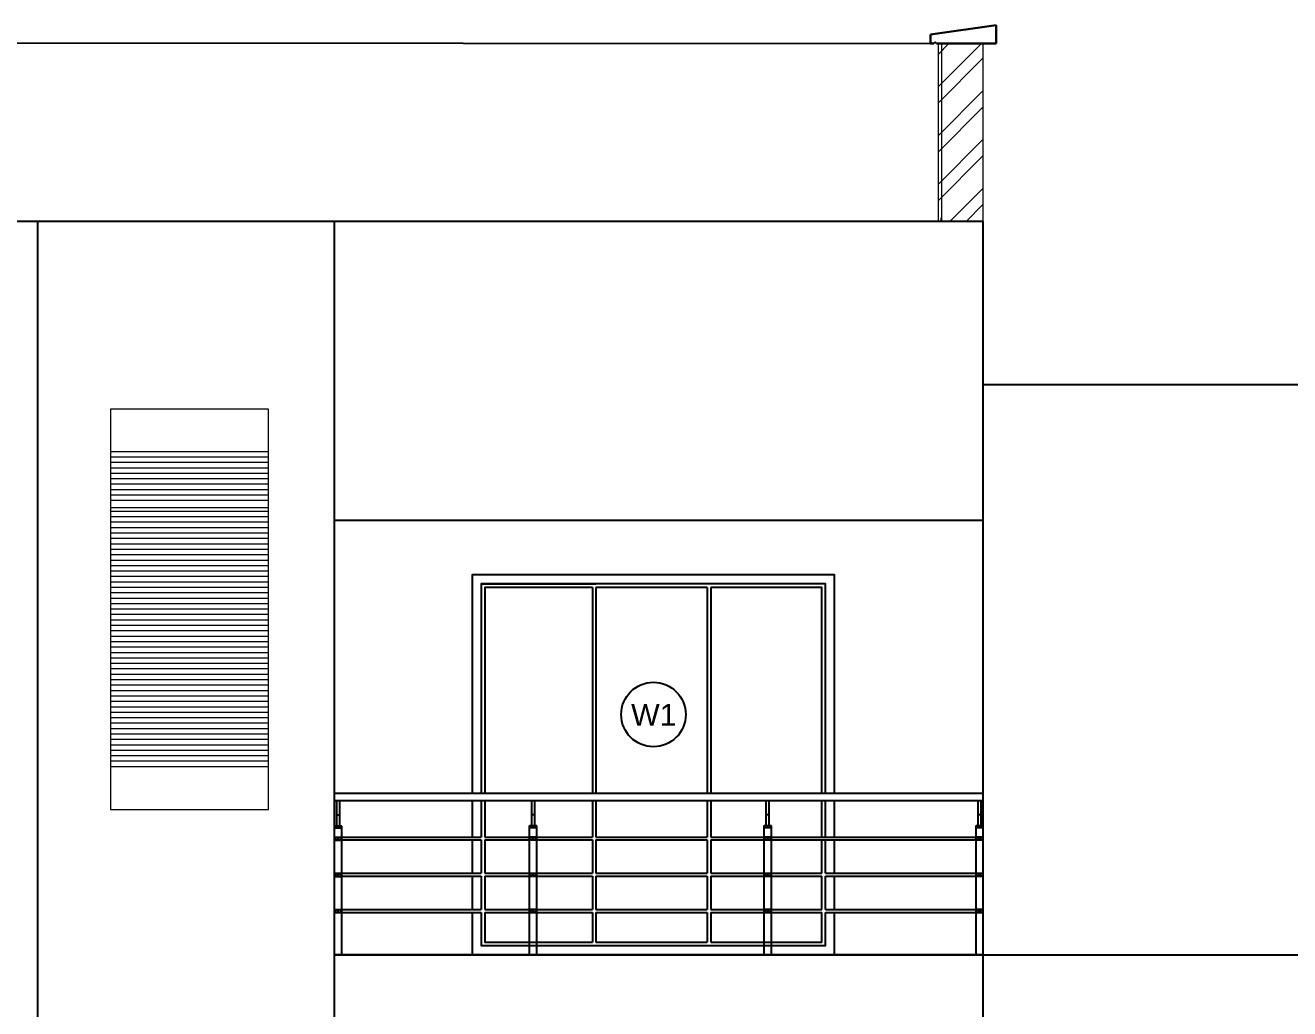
# Model space of a CAD drawing. Header units: millimetres. Extents: x -1932176 to 78768, y -1967 to 1266654.
# Drawn here: x -510823 to -503845, y 458248 to 463680 of the extents above; entities that cross this region are included whole.
import ezdxf

# ---------------------------------------------------------------- set-up
doc = ezdxf.new("R2010")
doc.units = ezdxf.units.MM
for name, color, linetype, lineweight in [('HATCH', 250, 'Continuous', 13), ('LEVEL', 252, 'Continuous', 13), ('PLASTER', 252, 'Continuous', 15), ('railing', 212, 'Continuous', 25)]:
    doc.layers.add(name, color=color, linetype=linetype, lineweight=lineweight)
doc.styles.get("Standard").update_dxf_attribs({"font": 'arial.ttf'})
doc.dimstyles.new('SOP', dxfattribs={"dimtxt": 350, "dimasz": 50, "dimexe": 0.18, "dimexo": 0.0625, "dimgap": 20, "dimtad": 0, "dimdec": 0, "dimzin": 0, "dimdsep": 46, "dimtxsty": 'Standard', "dimblk": 'DOT', "dimcen": 0.9, "dimadec": 0, "dimazin": 0, "dimtfac": 1, "dimtdec": 0, "dimtofl": 0, "dimtmove": 0, "dimatfit": 3, "dimfxl": 1, "dimtolj": 1, "dimtzin": 0, "dimarcsym": 0})

# ---------------------------------------------------------------- blocks, each defined once
blk = doc.blocks.new('_Dot')
at = {"color": 0, "linetype": 'ByBlock', "lineweight": -2}
blk.add_line((-0.5, 0), (-1, 0), dxfattribs=at)
at = {"color": 0, "linetype": 'ByBlock', "const_width": 0.5}
blk.add_lwpolyline([(-0.25, 0, 1), (0.25, 0, 1)], format="xyb", close=True, dxfattribs=at)
blk = doc.blocks.new('*D604')
at = {"layer": 'Defpoints', "color": 0, "transparency": 16777216}
for p in [(-505536.2, 458546.6), (-502998.1, 458546.6), (-505536.2, 455396.6)]:
    blk.add_point(p, dxfattribs=at)
at = {"layer": 'LEVEL', "color": 0, "lineweight": -2, "transparency": 16777216}
for p, q in [((-505536.2, 458546.6), (-502997.9, 458546.6)), ((-502998.1, 458496.6), (-502998.1, 457513.5)), ((-502998.1, 455446.6), (-502998.1, 456429.7)), ((-505536.2, 455396.6), (-502997.9, 455396.6))]:
    blk.add_line(p, q, dxfattribs=at)
at = {"layer": 'LEVEL', "color": 0, "lineweight": -2, "transparency": 16777216, "xscale": 50, "yscale": 50, "zscale": 50}
for p, rotation in [((-502998.1, 458546.6), 90), ((-502998.1, 455396.6), 270)]:
    blk.add_blockref('_Dot', p, dxfattribs=dict(at, rotation=rotation))
at = {"layer": 'LEVEL', "color": 0, "transparency": 16777216, "insert": (-502998.1, 456971.6), "char_height": 350, "attachment_point": 5, "rotation": 90}
blk.add_mtext('\\A1;3150', dxfattribs=at)
blk = doc.blocks.new('*D605')
at = {"layer": 'Defpoints', "color": 0, "transparency": 16777216}
for p in [(-505536.2, 461696.6), (-502998.1, 461696.6), (-504267, 458546.6)]:
    blk.add_point(p, dxfattribs=at)
at = {"layer": 'LEVEL', "color": 0, "lineweight": -2, "transparency": 16777216}
for p, q in [((-505536.2, 461696.6), (-502997.9, 461696.6)), ((-502998.1, 461646.6), (-502998.1, 460663.5)), ((-502998.1, 458596.6), (-502998.1, 459579.7)), ((-504267, 458546.6), (-502997.9, 458546.6))]:
    blk.add_line(p, q, dxfattribs=at)
at = {"layer": 'LEVEL', "color": 0, "lineweight": -2, "transparency": 16777216, "xscale": 50, "yscale": 50, "zscale": 50}
for p, rotation in [((-502998.1, 461696.6), 90), ((-502998.1, 458546.6), 270)]:
    blk.add_blockref('_Dot', p, dxfattribs=dict(at, rotation=rotation))
at = {"layer": 'LEVEL', "color": 0, "transparency": 16777216, "insert": (-502998.1, 460121.6), "char_height": 350, "attachment_point": 5, "rotation": 90}
blk.add_mtext('\\A1;3150', dxfattribs=at)
blk = doc.blocks.new('ригеледержатель')
at = {"layer": 'railing', "ltscale": 10}
blk.add_lwpolyline([(148239.9, 1192434.6), (148269.9, 1192434.6), (148269.9, 1192416.6), (148239.9, 1192416.6)], close=True, dxfattribs=at)
blk.add_circle((148254.9, 1192425.6), 3, dxfattribs=at)

msp = doc.modelspace()

# ---------------------------------------------------------------- hatches: boundary and pattern name
at = {"layer": 'HATCH'}
h = msp.add_hatch(dxfattribs=at)
h.set_pattern_fill('ANSI32', color=256, scale=20)
h.set_pattern_definition([(45, (-1336354.96, 170238.58), (-134.70384, 134.70384), []), (45, (-1336265.16, 170238.58), (-134.70384, 134.70384), [])])
h.paths.add_polyline_path([(-528011.41008, 462596.6292), (-527781.41008, 462596.6292), (-527781.41008, 462616.6292), (-527781.35251, 463597.51788), (-528011.35251, 463597.51788)])
h.paths.add_polyline_path([(-505536.21753, 463578.6292), (-505786.21753, 463579.07751), (-505786.21753, 462597.07751), (-505536.21753, 462596.6292)])

# ---------------------------------------------------------------- linework, layer by layer
at = {"color": 18, "linetype": 'Continuous', "lineweight": 30, "ltscale": 5, "true_color": 0x000000}
for p, q in [((-505828.02352, 463628.63715), (-505465.87586, 463679.90522)), ((-505465.87586, 463578.63715), (-505465.87586, 463679.90522)), ((-505828.02352, 463578.63715), (-505828.02352, 463628.63715)), ((-505809.54951, 463578.63715), (-505828.02352, 463578.63715)), ((-505761.94969, 463578.63715), (-505795.26772, 463578.63715)), ((-505761.94969, 463578.63715), (-505531.94969, 463578.63715)), ((-505565.81012, 463578.63715), (-505465.87586, 463578.63715))]:
    msp.add_line(p, q, dxfattribs=at)
at = {"color": 252, "ltscale": 30}
msp.add_line((-527761.41008, 463596.6292), (-505828.02352, 463578.63715), dxfattribs=at)
at = {"linetype": 'ByBlock', "lineweight": 20}
for p, q in [((-505766.2751, 463579.52583), (-505536.2751, 463579.52583)), ((-505766.21753, 463579.52583), (-505766.21753, 462596.6292)), ((-505536.21753, 463578.6292), (-505766.21753, 463578.6292)), ((-505536.21753, 462596.6292), (-505536.21753, 463579.52583)), ((-509116.2181, 458546.6292), (-509076.2181, 458546.6292)), ((-508039.89313, 458546.6292), (-507999.89313, 458546.6292)), ((-506745.99012, 458546.6292), (-506705.99012, 458546.6292)), ((-505576.21753, 458546.6292), (-505536.21753, 458546.6292))]:
    msp.add_line(p, q, dxfattribs=at)
at = {"ltscale": 30}
for p, q in [((-505536.21753, 462596.6292), (-528011.41008, 462596.6292)), ((-510754.21513, 458546.6292), (-510754.21513, 462596.6292)), ((-509116.2181, 458546.6292), (-509116.2181, 462596.6292)), ((-505536.21753, 436046.6292), (-505536.21753, 462596.6292)), ((-509116.2181, 460946.1582), (-505536.21753, 460946.1582)), ((-506406.87592, 460594.1292), (-508306.87592, 460594.1292)), ((-508306.87592, 460594.1292), (-508306.87592, 460119.43125)), ((-508306.87592, 460594.1292), (-507673.87592, 460594.1292)), ((-507693.87592, 460574.1292), (-507693.87592, 459438.6582)), ((-507673.87592, 460574.1292), (-507673.87592, 459438.6582)), ((-507059.87592, 460574.1292), (-507059.87592, 459438.6582)), ((-506406.87592, 460594.1292), (-507039.87592, 460594.1292)), ((-507039.87592, 460574.1292), (-507039.87592, 459438.6582)), ((-509116.2181, 459438.6582), (-505536.21753, 459438.6582)), ((-509116.2181, 458546.6292), (-509116.2181, 459398.6582)), ((-509116.2181, 459398.6582), (-509088.2181, 459398.6582)), ((-509116.2181, 459398.6582), (-505536.21753, 459398.6582)), ((-507693.87592, 459398.6582), (-507693.87592, 459196.6582)), ((-507673.87592, 459398.6582), (-507673.87592, 459196.6582)), ((-507059.87592, 459398.6582), (-507059.87592, 459196.6582)), ((-507039.87592, 459398.6582), (-507039.87592, 459196.6582)), ((-505564.21753, 459398.6582), (-505536.21753, 459398.6582)), ((-505536.21753, 458546.6292), (-505536.21753, 459398.6582)), ((-509116.2181, 459196.6582), (-509076.2181, 459196.6582)), ((-509116.2181, 459196.6582), (-508306.87592, 459196.6582)), ((-509116.2181, 459180.6582), (-509076.2181, 459180.6582)), ((-509116.2181, 459180.6582), (-508306.87592, 459180.6582)), ((-508286.87592, 459196.6582), (-507693.87592, 459196.6582)), ((-508286.87592, 459180.6582), (-507693.87592, 459180.6582)), ((-507693.87592, 459180.6582), (-507693.87592, 458996.6582)), ((-507673.87592, 459196.6582), (-507059.87592, 459196.6582)), ((-507673.87592, 459180.6582), (-507673.87592, 458996.6582)), ((-507673.87592, 459180.6582), (-507059.87592, 459180.6582)), ((-507059.87592, 459180.6582), (-507059.87592, 458996.6582)), ((-507039.87592, 459196.6582), (-505536.21753, 459196.6582)), ((-507039.87592, 459180.6582), (-507039.87592, 458996.6582)), ((-507039.87592, 459180.6582), (-505536.21753, 459180.6582)), ((-505576.21753, 459196.6582), (-505536.21753, 459196.6582)), ((-505576.21753, 459180.6582), (-505536.21753, 459180.6582)), ((-509116.2181, 458996.6582), (-509076.2181, 458996.6582)), ((-509116.2181, 458996.6582), (-508306.87592, 458996.6582)), ((-509116.2181, 458980.6582), (-509076.2181, 458980.6582)), ((-509116.2181, 458980.6582), (-508306.87592, 458980.6582)), ((-508286.87592, 458996.6582), (-507693.87592, 458996.6582)), ((-508286.87592, 458980.6582), (-507693.87592, 458980.6582)), ((-507693.87592, 458980.6582), (-507693.87592, 458796.6582)), ((-507673.87592, 458996.6582), (-507059.87592, 458996.6582)), ((-507673.87592, 458980.6582), (-507673.87592, 458796.6582)), ((-507673.87592, 458980.6582), (-507059.87592, 458980.6582)), ((-507059.87592, 458980.6582), (-507059.87592, 458796.6582)), ((-507039.87592, 458996.6582), (-506426.87592, 458996.6582)), ((-507039.87592, 458980.6582), (-507039.87592, 458796.6582)), ((-507039.87592, 458980.6582), (-506426.87592, 458980.6582)), ((-506406.87592, 458996.6582), (-505536.21753, 458996.6582)), ((-506406.87592, 458980.6582), (-505536.21753, 458980.6582)), ((-505576.21753, 458996.6582), (-505536.21753, 458996.6582)), ((-505576.21753, 458980.6582), (-505536.21753, 458980.6582)), ((-509116.2181, 458796.6582), (-509076.2181, 458796.6582)), ((-509116.2181, 458796.6582), (-508306.87592, 458796.6582)), ((-509116.2181, 458780.6582), (-509076.2181, 458780.6582)), ((-509116.2181, 458780.6582), (-508306.87592, 458780.6582)), ((-508286.87592, 458796.6582), (-507693.87592, 458796.6582)), ((-508286.87592, 458780.6582), (-507693.87592, 458780.6582)), ((-507693.87592, 458780.6582), (-507693.87592, 458616.6292)), ((-507673.87592, 458796.6582), (-507059.87592, 458796.6582)), ((-507673.87592, 458780.6582), (-507673.87592, 458616.6292)), ((-507673.87592, 458780.6582), (-507059.87592, 458780.6582)), ((-507059.87592, 458780.6582), (-507059.87592, 458616.6292)), ((-507039.87592, 458796.6582), (-506426.87592, 458796.6582)), ((-507039.87592, 458780.6582), (-507039.87592, 458616.6292)), ((-507039.87592, 458780.6582), (-506426.87592, 458780.6582)), ((-506406.87592, 458796.6582), (-505536.21753, 458796.6582)), ((-506406.87592, 458780.6582), (-505536.21753, 458780.6582)), ((-505576.21753, 458796.6582), (-505536.21753, 458796.6582)), ((-505576.21753, 458780.6582), (-505536.21753, 458780.6582)), ((-510754.21513, 455396.6292), (-510754.21513, 458546.6292)), ((-509116.2181, 455396.6292), (-509116.2181, 458546.6292)), ((-505536.21753, 458546.6292), (-509116.2181, 458546.6292)), ((-509116.2181, 458546.6292), (-509076.2181, 458546.6292)), ((-509116.2181, 458546.6292), (-505536.21753, 458546.6292)), ((-505536.21753, 458546.6292), (-509116.2181, 458546.6292)), ((-505576.21753, 458546.6292), (-505536.21753, 458546.6292))]:
    msp.add_line(p, q, dxfattribs=at)
for p, q in [((-505766.21753, 462596.6292), (-505766.21753, 462616.6292)), ((-509116.2181, 458546.6292), (-509116.2181, 459256.6292)), ((-508039.89313, 458546.6292), (-508039.89313, 459258.6582)), ((-506745.99012, 458546.6292), (-506745.99012, 459258.6582)), ((-505576.21753, 458546.6292), (-505576.21753, 459258.6582))]:
    msp.add_line(p, q)
at = {"color": 254, "linetype": 'Continuous', "lineweight": 15, "ltscale": 50, "transparency": 33554493}
for p, q in [((-509481.12269, 461324.68281), (-510352.42516, 461324.68281)), ((-509481.12269, 461294.68281), (-510352.42516, 461294.68281)), ((-509481.12269, 461264.68281), (-510352.42516, 461264.68281)), ((-509481.12269, 461264.68281), (-510352.42516, 461264.68281)), ((-509481.12269, 461234.68281), (-510352.42516, 461234.68281)), ((-509481.12269, 461204.68281), (-510352.42516, 461204.68281)), ((-509481.12269, 461174.68281), (-510352.42516, 461174.68281)), ((-509481.12269, 461144.68281), (-510352.42516, 461144.68281)), ((-509481.12269, 461114.68281), (-510352.42516, 461114.68281)), ((-509481.12269, 461084.68281), (-510352.42516, 461084.68281)), ((-509481.12269, 461084.68281), (-510352.42516, 461084.68281)), ((-509481.12269, 461054.68281), (-510352.42516, 461054.68281)), ((-509481.12269, 461014.68281), (-510352.42516, 461014.68281)), ((-509481.12269, 460994.68281), (-510352.42516, 460994.68281)), ((-509481.12269, 460964.68281), (-510352.42516, 460964.68281)), ((-509481.12269, 460934.68281), (-510352.42516, 460934.68281)), ((-509481.12269, 460904.68281), (-510352.42516, 460904.68281)), ((-509481.12269, 460904.68281), (-510352.42516, 460904.68281)), ((-509481.12269, 460874.68281), (-510352.42516, 460874.68281)), ((-509481.12269, 460844.68281), (-510352.42516, 460844.68281)), ((-509481.12269, 460814.68281), (-510352.42516, 460814.68281)), ((-509481.12269, 460784.68281), (-510352.42516, 460784.68281)), ((-509481.12269, 460754.68281), (-510352.42516, 460754.68281)), ((-509481.12269, 460724.68281), (-510352.42516, 460724.68281)), ((-509481.12269, 460724.68281), (-510352.42516, 460724.68281)), ((-509481.12269, 460694.68281), (-510352.42516, 460694.68281)), ((-509481.12269, 460664.68281), (-510352.42516, 460664.68281)), ((-509481.12269, 460634.68281), (-510352.42516, 460634.68281)), ((-509481.12269, 460604.68281), (-510352.42516, 460604.68281)), ((-509481.12269, 460574.68281), (-510352.42516, 460574.68281)), ((-509481.12269, 460544.68281), (-510352.42516, 460544.68281)), ((-509481.12269, 460544.68281), (-510352.42516, 460544.68281)), ((-509481.12269, 460514.68281), (-510352.42516, 460514.68281)), ((-509481.12269, 460484.68281), (-510352.42516, 460484.68281)), ((-509481.12269, 460454.68281), (-510352.42516, 460454.68281)), ((-509481.12269, 460424.68281), (-510352.42516, 460424.68281)), ((-509481.12269, 460394.68281), (-510352.42516, 460394.68281)), ((-509481.12269, 460364.68281), (-510352.42516, 460364.68281)), ((-509481.12269, 460364.68281), (-510352.42516, 460364.68281)), ((-509481.12269, 460334.68281), (-510352.42516, 460334.68281)), ((-509481.12269, 460304.68281), (-510352.42516, 460304.68281)), ((-509481.12269, 460274.68281), (-510352.42516, 460274.68281)), ((-509481.12269, 460244.68281), (-510352.42516, 460244.68281)), ((-509481.12269, 460214.68281), (-510352.42516, 460214.68281)), ((-509481.12269, 460184.68281), (-510352.42516, 460184.68281)), ((-509481.12269, 460154.68281), (-510352.42516, 460154.68281)), ((-509481.12269, 460124.68281), (-510352.42516, 460124.68281)), ((-509481.12269, 460094.68281), (-510352.42516, 460094.68281)), ((-509481.12269, 460064.68281), (-510352.42516, 460064.68281)), ((-509481.12269, 460034.68281), (-510352.42516, 460034.68281)), ((-509481.12269, 460004.68281), (-510352.42516, 460004.68281)), ((-509481.12269, 460004.68281), (-510352.42516, 460004.68281)), ((-509481.12269, 459974.68281), (-510352.42516, 459974.68281)), ((-509481.12269, 459944.68281), (-510352.42516, 459944.68281)), ((-509481.12269, 459914.68281), (-510352.42516, 459914.68281)), ((-509481.12269, 459914.68281), (-510352.42516, 459914.68281)), ((-509481.12269, 459884.68281), (-510352.42516, 459884.68281)), ((-509481.12269, 459884.68281), (-510352.42516, 459884.68281)), ((-509481.12269, 459854.68281), (-510352.42516, 459854.68281)), ((-509481.12269, 459854.68281), (-510352.42516, 459854.68281)), ((-509481.12269, 459824.68281), (-510352.42516, 459824.68281)), ((-509481.12269, 459824.68281), (-510352.42516, 459824.68281)), ((-509481.12269, 459794.68281), (-510352.42516, 459794.68281)), ((-509481.12269, 459764.68281), (-510352.42516, 459764.68281)), ((-509481.12269, 459764.68281), (-510352.42516, 459764.68281)), ((-509481.12269, 459734.68281), (-510352.42516, 459734.68281)), ((-509481.12269, 459704.68281), (-510352.42516, 459704.68281)), ((-509481.12269, 459674.68281), (-510352.42516, 459674.68281)), ((-509481.12269, 459644.68281), (-510352.42516, 459644.68281)), ((-509481.12269, 459614.68281), (-510352.42516, 459614.68281)), ((-509481.12269, 459584.68281), (-510352.42516, 459584.68281))]:
    msp.add_line(p, q, dxfattribs=at)
at = {"ltscale": 10}
for p, q in [((-509104.2181, 459256.6292), (-509104.2181, 459398.6582)), ((-509088.2181, 459256.6292), (-509088.2181, 459398.6582)), ((-508027.89313, 459258.6582), (-508027.89313, 459398.6582)), ((-508011.89313, 459258.6582), (-508011.89313, 459398.6582)), ((-506733.99012, 459258.6582), (-506733.99012, 459398.6582)), ((-506717.99012, 459258.6582), (-506717.99012, 459398.6582)), ((-505564.21753, 459258.6582), (-505564.21753, 459398.6582)), ((-505548.21753, 459258.6582), (-505548.21753, 459398.6582)), ((-509116.2181, 459194.6292), (-509116.2181, 459246.6292)), ((-509076.2181, 459194.6292), (-509076.2181, 459246.6292)), ((-508039.89313, 459196.6582), (-508039.89313, 459248.6582)), ((-507999.89313, 459196.6582), (-507999.89313, 459248.6582)), ((-506745.99012, 459196.6582), (-506745.99012, 459248.6582)), ((-506705.99012, 459196.6582), (-506705.99012, 459248.6582)), ((-505576.21753, 459196.6582), (-505576.21753, 459248.6582)), ((-505536.21753, 459196.6582), (-505536.21753, 459248.6582)), ((-509116.2181, 458994.6292), (-509116.2181, 459178.6292)), ((-509076.2181, 458994.6292), (-509076.2181, 459194.6292)), ((-508039.89313, 458996.6582), (-508039.89313, 459180.6582)), ((-507999.89313, 458996.6582), (-507999.89313, 459196.6582)), ((-506745.99012, 458996.6582), (-506745.99012, 459180.6582)), ((-506705.99012, 458996.6582), (-506705.99012, 459196.6582)), ((-505576.21753, 458996.6582), (-505576.21753, 459180.6582)), ((-505536.21753, 458996.6582), (-505536.21753, 459196.6582)), ((-509116.2181, 458794.6292), (-509116.2181, 458978.6292)), ((-509076.2181, 458794.6292), (-509076.2181, 458994.6292)), ((-508039.89313, 458796.6582), (-508039.89313, 458980.6582)), ((-507999.89313, 458796.6582), (-507999.89313, 458996.6582)), ((-506745.99012, 458796.6582), (-506745.99012, 458980.6582)), ((-506705.99012, 458796.6582), (-506705.99012, 458996.6582)), ((-505576.21753, 458796.6582), (-505576.21753, 458980.6582)), ((-505536.21753, 458796.6582), (-505536.21753, 458996.6582)), ((-509116.2181, 458546.6292), (-509116.2181, 458778.6292)), ((-509076.2181, 458546.6292), (-509076.2181, 458794.6292)), ((-508039.89313, 458548.6582), (-508039.89313, 458780.6582)), ((-507999.89313, 458546.6292), (-507999.89313, 458796.6582)), ((-506745.99012, 458548.6582), (-506745.99012, 458780.6582)), ((-506705.99012, 458546.6292), (-506705.99012, 458796.6582)), ((-505576.21753, 458548.6582), (-505576.21753, 458780.6582)), ((-505536.21753, 458546.6292), (-505536.21753, 458796.6582))]:
    msp.add_line(p, q, dxfattribs=at)
at = {"ltscale": 100}
for p, q in [((-509088.2181, 459316.6292), (-509104.2181, 459316.6292)), ((-508011.89313, 459318.6582), (-508027.89313, 459318.6582)), ((-506717.99012, 459318.6582), (-506733.99012, 459318.6582)), ((-505548.21753, 459318.6582), (-505564.21753, 459318.6582))]:
    msp.add_line(p, q, dxfattribs=at)
at = {"linetype": 'ByBlock', "lineweight": 20}
msp.add_lwpolyline([(-510352.42516, 459349.23568), (-509481.12269, 459349.23568), (-509481.12269, 461559.33526), (-510352.42516, 461559.33526)], close=True, dxfattribs=at)
at = {"ltscale": 30}
for points in [[(-506356.87592, 459438.6582), (-506356.87592, 460644.1292), (-508356.87592, 460644.1292), (-508356.87592, 459438.6582)], [(-506406.87592, 459438.6582), (-506406.87592, 460594.1292), (-508306.87592, 460594.1292), (-508306.87592, 459438.6582)], [(-507693.87592, 460574.1292), (-508286.87592, 460574.1292), (-508286.87592, 459438.6582)], [(-507059.87592, 460574.1292), (-507673.87592, 460574.1292)], [(-506426.87592, 459438.6582), (-506426.87592, 460574.1292), (-507039.87592, 460574.1292)], [(-508356.87592, 459398.6582), (-508356.87592, 459196.6582)], [(-508306.87592, 459398.6582), (-508306.87592, 459196.6582)], [(-508286.87592, 459398.6582), (-508286.87592, 459196.6582)], [(-506426.87592, 459196.6582), (-506426.87592, 459398.6582)], [(-506406.87592, 459196.6582), (-506406.87592, 459398.6582)], [(-506356.87592, 459196.6582), (-506356.87592, 459398.6582)], [(-508356.87592, 459180.6582), (-508356.87592, 458996.6582)], [(-508306.87592, 459180.6582), (-508306.87592, 458996.6582)], [(-508286.87592, 459180.6582), (-508286.87592, 458996.6582)], [(-506426.87592, 458996.6582), (-506426.87592, 459180.6582)], [(-506406.87592, 458996.6582), (-506406.87592, 459180.6582)], [(-506356.87592, 458996.6582), (-506356.87592, 459180.6582)], [(-508356.87592, 458980.6582), (-508356.87592, 458796.6582)], [(-508306.87592, 458980.6582), (-508306.87592, 458796.6582)], [(-508286.87592, 458980.6582), (-508286.87592, 458796.6582)], [(-506426.87592, 458796.6582), (-506426.87592, 458980.6582)], [(-506406.87592, 458796.6582), (-506406.87592, 458980.6582)], [(-506356.87592, 458796.6582), (-506356.87592, 458980.6582)], [(-508356.87592, 458780.6582), (-508356.87592, 458546.6292)], [(-508306.87592, 458780.6582), (-508306.87592, 458596.6292), (-506406.87592, 458596.6292), (-506406.87592, 458780.6582)], [(-508286.87592, 458780.6582), (-508286.87592, 458616.6292), (-507693.87592, 458616.6292)], [(-507039.87592, 458616.6292), (-506426.87592, 458616.6292), (-506426.87592, 458780.6582)], [(-506356.87592, 458546.6292), (-506356.87592, 458780.6582)], [(-507673.87592, 458616.6292), (-507059.87592, 458616.6292)]]:
    msp.add_lwpolyline(points, dxfattribs=at)
at = {"ltscale": 10}
for points in [[(-509076.2181, 459256.6292), (-509116.2181, 459256.6292), (-509116.2181, 459246.6292), (-509076.2181, 459246.6292)], [(-507999.89313, 459258.6582), (-508039.89313, 459258.6582), (-508039.89313, 459248.6582), (-507999.89313, 459248.6582)], [(-506705.99012, 459258.6582), (-506745.99012, 459258.6582), (-506745.99012, 459248.6582), (-506705.99012, 459248.6582)], [(-505536.21753, 459258.6582), (-505576.21753, 459258.6582), (-505576.21753, 459248.6582), (-505536.21753, 459248.6582)]]:
    msp.add_lwpolyline(points, close=True, dxfattribs=at)
at = {"color": 252, "ltscale": 30}
msp.add_circle((-507356.59826, 459873.1807), 178.13957, dxfattribs=at)
msp.add_arc((-505802.40861, 463578.63715), 7.14089, 0, 180)
at = {"layer": 'PLASTER', "linetype": 'ByBlock', "lineweight": 20}
msp.add_line((-505786.21753, 463579.52583), (-505786.21753, 462596.6292), dxfattribs=at)

# ---------------------------------------------------------------- block references
for p in [(-657351.10997, -733238.98052), (-656274.78501, -733236.95152), (-654980.88199, -733236.95152), (-653811.1094, -733236.95152), (-657351.10997, -733438.98052), (-656274.78501, -733436.95152), (-654980.88199, -733436.95152), (-653811.1094, -733436.95152), (-657351.10997, -733638.98052), (-656274.78501, -733636.95152), (-654980.88199, -733636.95152), (-653811.1094, -733636.95152)]:
    msp.add_blockref('ригеледержатель', p)

# ---------------------------------------------------------------- texts
at = {"color": 252, "transparency": 16777216, "insert": (-507228.80161, 459931.7566), "char_height": 120, "attachment_point": 3}
msp.add_mtext_dynamic_manual_height_columns('W1', width=74.86437, gutter_width=11139.68641, heights=[0], dxfattribs=at)

# ---------------------------------------------------------------- dimensions: what is measured, and where the dimension line sits
at = {"layer": 'LEVEL'}
for base, p1, p2, picture, middle in [((-502998.05498, 461696.6292), (-504267.015, 458546.6292), (-505536.21753, 461696.6292), '*D605', (-502998.05498, 460121.6292)), ((-502998.05498, 458546.6292), (-505536.21753, 455396.6292), (-505536.21753, 458546.6292), '*D604', (-502998.05498, 456971.6292))]:
    dim = msp.add_linear_dim(base=base, p1=p1, p2=p2, angle=90, dimstyle='SOP', dxfattribs=at)
    dim.commit()
    dim.dimension.update_dxf_attribs({"geometry": picture, "text_midpoint": middle})

doc.saveas('drawing.dxf')
